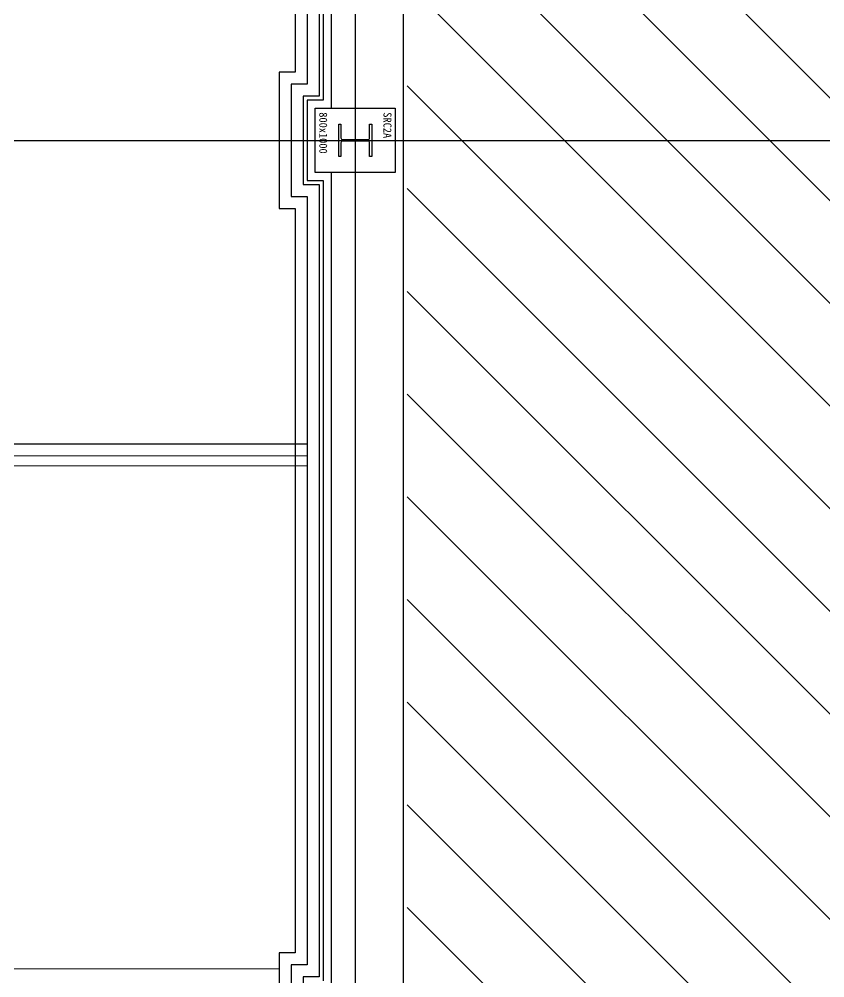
# Model space of a CAD drawing. Extents: x 152195838 to 160350639, y 364657247 to 370318102.
# Drawn here: x 157665746 to 157675815, y 365049569 to 365061545 of the extents above; entities that cross this region are included whole.
import ezdxf

# ---------------------------------------------------------------- set-up
doc = ezdxf.new("R2010")
doc.units = 0
doc.header["$MEASUREMENT"] = 0
doc.linetypes.add('DASHED', pattern=[0.75, 0.5, -0.25])
doc.linetypes.add('지하1층평면도_$0$CEN', pattern=[62, 60, -1, 0, -1])
doc.layers.get('0').update_dxf_attribs({"linetype": 'CONTINUOUS'})
for name, color, linetype in [('-S-foundation txt', 3, 'CONTINUOUS'), ('4A.TEC 마감선 1', 6, 'CONTINUOUS'), ('4A.TEC 벽체 1', 2, 'CONTINUOUS'), ('4A.TEC 벽체 2', 3, 'CONTINUOUS'), ('4A.TEC 벽체 3', 4, 'CONTINUOUS'), ('4A.TEC 벽체 4', 7, 'CONTINUOUS'), ('COL', 2, 'CONTINUOUS'), ('H-Beam', 4, 'CONTINUOUS'), ('INSULATION', 254, '지하1층평면도_$0$CEN'), ('main-sec$0$㈜SE&C 해치 1', 250, 'CONTINUOUS')]:
    doc.layers.add(name, color=color, linetype=linetype)
doc.layers.add('DEFPOINT', color=135, linetype='CONTINUOUS', plot=False)
doc.styles.add('돋움체', font='')
doc.styles.get('돋움체').set_extended_font_data('DotumChe')

# ---------------------------------------------------------------- blocks, each defined once
blk = doc.blocks.new('A$C111325cc')
at = {"layer": 'DEFPOINT'}
for p, q in [((226276, 244000), (226276, 0)), ((0, 163063), (324969, 163063))]:
    blk.add_line(p, q, dxfattribs=at)
blk = doc.blocks.new('SRC2A(B2F)')
at = {"layer": 'COL', "ltscale": 5}
blk.add_lwpolyline([(0, 1000), (800, 1000), (800, 0), (0, 0)], close=True, dxfattribs=at)
at = {"layer": 'H-Beam'}
blk.add_lwpolyline([(369, 321, 0.414214), (391, 343), (391, 657, 0.414214), (369, 679), (197, 679), (197, 707), (602, 707), (602, 679), (431, 679, 0.414214), (409, 657), (409, 343, 0.414214), (431, 321), (602, 321), (602, 293), (197, 293), (197, 321)], format="xyb", close=True, dxfattribs=at)
at = {"layer": 'DEFPOINT', "style": '돋움체'}
for s, p in [('SRC2A', (50, 852)), ('800x1000', (50, 50))]:
    blk.add_text(s, height=100, dxfattribs=at).set_placement(p)
blk = doc.blocks.new('B2FCOL')
at = {"layer": '-S-foundation txt', "linetype": 'DASHED', "rotation": 270}
blk.add_blockref('SRC2A(B2F)', (90000, 77900), dxfattribs=at)

msp = doc.modelspace()

# ---------------------------------------------------------------- hatches: boundary and pattern name
at = {"layer": 'main-sec$0$㈜SE&C 해치 1'}
h = msp.add_hatch(dxfattribs=at)
h.set_pattern_fill('ANSI31', color=251, scale=285.714286, angle=270, style=0)
h.set_pattern_definition([(315, (167934299.2, 373642717), (641.446866, 641.446866), [])])
h.paths.add_polyline_path([(157579347.0046, 365077827.9747), (157644820.1396, 365079334.8445), (157664042.5442, 365082614.214), (157696300.9706, 365092461.5735), (157705878.9325, 365092105.9642), (157722062.2091, 365086751.0783), (157728111.4764, 365084753.4938), (157731823.7159, 364928876.8543), (157710998.2248, 364927732.8969), (157693187.2422, 364933748.3889), (157684865.6224, 364932705.433), (157670060.5684, 364932110.3845), (157644818.6969, 364926640.3086), (157618543.7022, 364929061.0921), (157600633.8117, 364941582.8082), (157589338.5413, 364948408.6889), (157552797.2672, 364967940.5057), (157558910.4219, 364979377.3558), (157559004.7387, 364979553.8094), (157553965.823, 364982431.8958), (157579347.0046, 364982431.8958), (157670597.0046, 364982431.8958), (157670597.0046, 365071631.8958), (157579347.0046, 365071631.8958)])

# ---------------------------------------------------------------- linework, layer by layer
at = {"layer": '4A.TEC 마감선 1'}
for p, q in [((157669197.0046, 365070081.8958), (157669197.0046, 365060881.8958)), ((157669197.0046, 365059181.8958), (157669197.0046, 365049881.8958))]:
    msp.add_line(p, q, dxfattribs=at)
at = {"layer": '4A.TEC 마감선 1', "flags": 128}
for points in [[(157669197.0046, 365060881.8958), (157668997.0046, 365060881.8958), (157668997.0046, 365059181.8958), (157669197.0046, 365059181.8958)], [(157669197.0046, 365049881.8958), (157668997.0046, 365049881.8958), (157668997.0046, 365048181.8958), (157669197.0046, 365048181.8958)]]:
    msp.add_lwpolyline(points, dxfattribs=at)
at = {"layer": '4A.TEC 벽체 1'}
for p, q in [((157670547.0046, 365071631.8958), (157670547.0046, 364982431.8958)), ((157669647.0046, 365070431.8958), (157669647.0046, 365060431.8958)), ((157669647.0046, 365059631.8958), (157669647.0046, 365049431.8958))]:
    msp.add_line(p, q, dxfattribs=at)
at = {"layer": '4A.TEC 벽체 2', "linetype": 'Continuous'}
for p, q in [((157669497.0046, 365070381.8958), (157669497.0046, 365060581.8958)), ((157669347.0046, 365070231.8958), (157669347.0046, 365060731.8958)), ((157669497.0046, 365059481.8958), (157669497.0046, 365049581.8958)), ((157669347.0046, 365059331.8958), (157669347.0046, 365049731.8958))]:
    msp.add_line(p, q, dxfattribs=at)
at = {"layer": '4A.TEC 벽체 2', "linetype": 'Continuous', "flags": 128}
for points in [[(157669347.0046, 365060731.8958), (157669147.0046, 365060731.8958), (157669147.0046, 365059331.8958), (157669347.0046, 365059331.8958)], [(157669497.0046, 365060581.8958), (157669297.0046, 365060581.8958), (157669297.0046, 365059481.8958), (157669497.0046, 365059481.8958)], [(157669347.0046, 365049731.8958), (157669147.0046, 365049731.8958), (157669147.0046, 365048331.8958), (157669347.0046, 365048331.8958)], [(157669497.0046, 365049581.8958), (157669297.0046, 365049581.8958), (157669297.0046, 365048481.8958), (157669497.0046, 365048481.8958)]]:
    msp.add_lwpolyline(points, dxfattribs=at)
at = {"layer": '4A.TEC 벽체 3', "flags": 128}
msp.add_lwpolyline([(157659197.0046, 365056241.8958), (157659197.0046, 365059531.8958), (157658447.0046, 365059531.8958), (157658447.0046, 365060531.8958), (157659447.0046, 365060531.8958), (157659447.0046, 365059781.8958), (157665537.0046, 365059781.8958), (157665537.0046, 365056241.8958), (157669347.0046, 365056241.8958)], dxfattribs=at)
at = {"layer": '4A.TEC 벽체 4', "color": 251, "lineweight": 0, "ltscale": 15}
for points in [[(157665387.0046, 365056091.8958), (157669347.0046, 365056091.8958)], [(157664887.0046, 365055966.8958), (157669347.0046, 365055966.8958)], [(157636297.0046, 365049681.8958), (157668997.0046, 365049681.8958)]]:
    msp.add_lwpolyline(points, dxfattribs=at)
at = {"layer": 'INSULATION', "linetype": 'Continuous'}
for p, q in [((157669547.0046, 365070431.8958), (157669547.0046, 365060531.8958)), ((157669547.0046, 365059531.8958), (157669547.0046, 365049531.8958))]:
    msp.add_line(p, q, dxfattribs=at)
at = {"layer": 'INSULATION', "linetype": 'Continuous', "flags": 128}
msp.add_lwpolyline([(157669547.0046, 365060531.8958), (157669347.0046, 365060531.8958), (157669347.0046, 365059531.8958), (157669547.0046, 365059531.8958)], dxfattribs=at)

# ---------------------------------------------------------------- block references
msp.add_blockref('B2FCOL', (157579447.0046, 364982531.8958))
at = {"layer": 'DEFPOINT'}
msp.add_blockref('A$C111325cc', (157443670.7413, 364896968.7328), dxfattribs=at)

doc.saveas('drawing.dxf')
